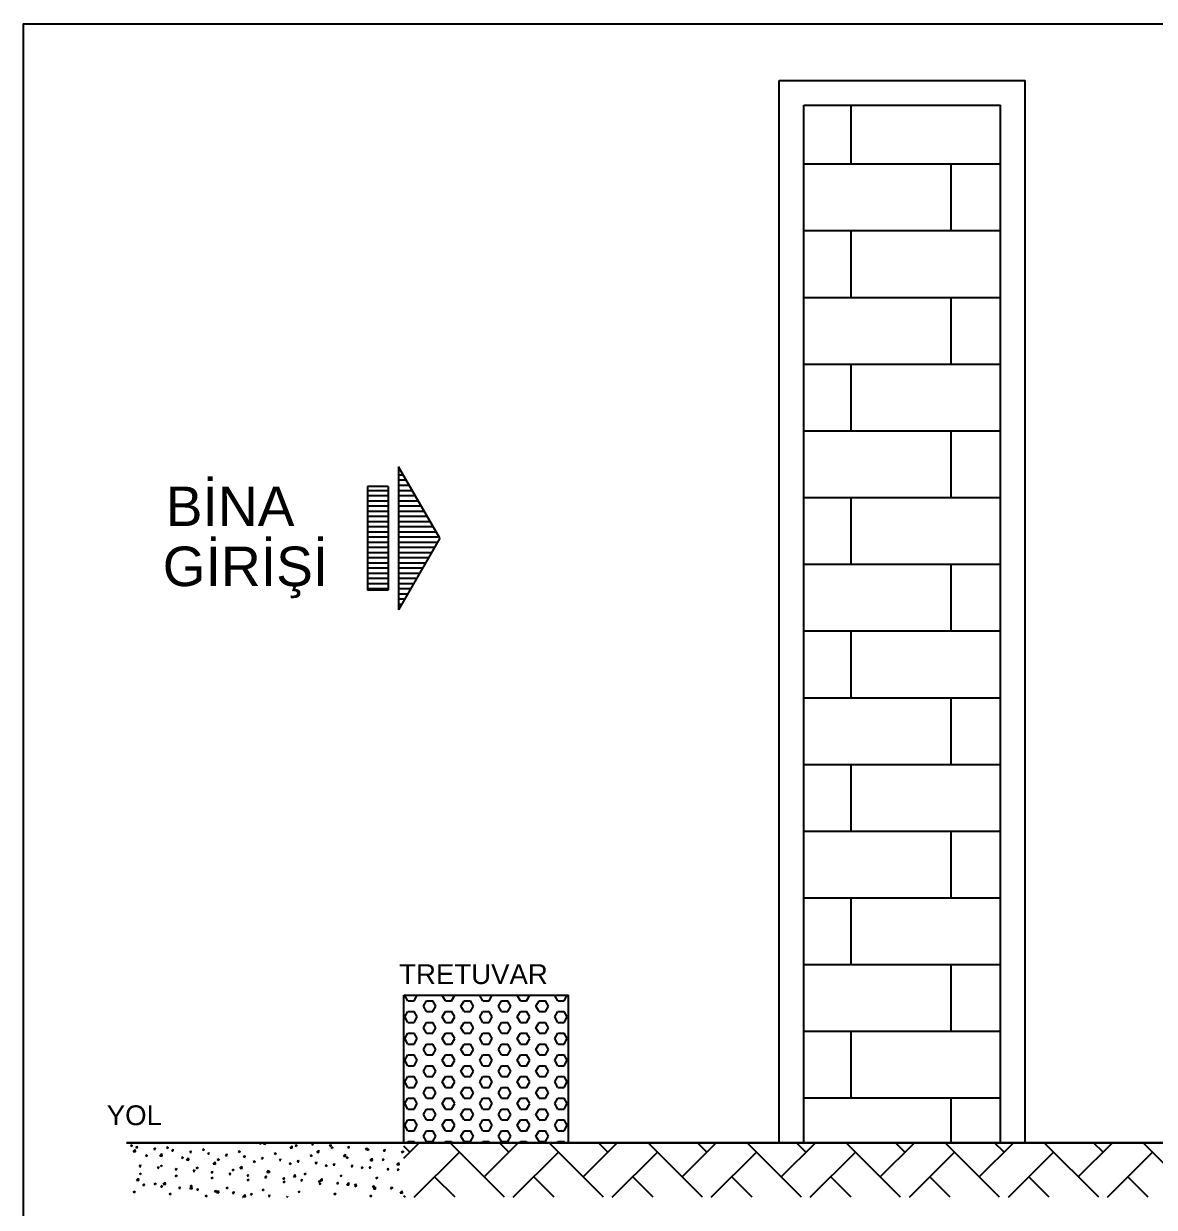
# Model space of a CAD drawing. Header units: centimetres. Extents: x 14449 to 53524, y -19051 to -10746.
# Drawn here: x 22043 to 22732, y -17305 to -16583 of the extents above; entities that cross this region are included whole.
import ezdxf

# ---------------------------------------------------------------- set-up
doc = ezdxf.new("R2010")
doc.units = ezdxf.units.CM
doc.layers.add('35YZ10M3', color=5, linetype='Continuous')
doc.styles.get("Standard").update_dxf_attribs({"font": 'arial.ttf'})

msp = doc.modelspace()

# ---------------------------------------------------------------- linework, layer by layer
at = {"color": 2, "lineweight": 25}
msp.add_lwpolyline([(22043.12, -17693.35), (22043.12, -16583.46), (23824.31, -16583.46), (23824.31, -17693.35)], close=True, dxfattribs=at)
at = {"color": 7, "linetype": 'Continuous', "lineweight": -3}
for points in [[(22503.55, -17265.23), (22503.55, -16618.14)], [(22503.55, -16618.14), (22653.55, -16618.14)], [(22653.55, -17265.23), (22653.55, -16618.14)], [(22518.55, -17265.23), (22518.55, -16633.14)], [(22518.55, -16633.14), (22638.55, -16633.14)], [(22547.35, -16668.91), (22547.35, -16633.14)], [(22638.55, -17265.23), (22638.55, -16633.14)], [(22518.55, -16668.91), (22638.55, -16668.91)], [(22608.31, -16709.55), (22608.31, -16668.91)], [(22518.55, -16709.55), (22638.55, -16709.55)], [(22547.35, -16750.2), (22547.35, -16709.55)], [(22518.55, -16750.2), (22638.55, -16750.2)], [(22608.31, -16790.84), (22608.31, -16750.2)], [(22518.55, -16790.84), (22638.55, -16790.84)], [(22547.35, -16831.49), (22547.35, -16790.84)], [(22518.55, -16831.49), (22638.55, -16831.49)], [(22608.31, -16872.13), (22608.31, -16831.49)], [(22272.65, -16855.36), (22271.49, -16855.36)], [(22274.47, -16858.51), (22271.49, -16858.51)], [(22276.29, -16861.66), (22271.49, -16861.66)], [(22278.11, -16864.81), (22271.49, -16864.81)], [(22265.19, -16867.96), (22252.59, -16867.96)], [(22265.19, -16871.11), (22252.59, -16871.11)], [(22279.93, -16867.96), (22271.49, -16867.96)], [(22281.75, -16871.11), (22271.49, -16871.11)], [(22518.55, -16872.13), (22638.55, -16872.13)], [(22547.35, -16912.78), (22547.35, -16872.13)], [(22265.19, -16874.26), (22252.59, -16874.26)], [(22265.19, -16877.41), (22252.59, -16877.41)], [(22265.19, -16880.56), (22252.59, -16880.56)], [(22283.57, -16874.26), (22271.49, -16874.26)], [(22285.38, -16877.41), (22271.49, -16877.41)], [(22287.2, -16880.56), (22271.49, -16880.56)], [(22265.19, -16883.71), (22252.59, -16883.71)], [(22265.19, -16886.86), (22252.59, -16886.86)], [(22289.02, -16883.71), (22271.49, -16883.71)], [(22290.84, -16886.86), (22271.49, -16886.86)], [(22265.19, -16890.01), (22252.59, -16890.01)], [(22265.19, -16893.16), (22252.59, -16893.16)], [(22292.66, -16890.01), (22271.49, -16890.01)], [(22294.48, -16893.16), (22271.49, -16893.16)], [(22265.19, -16896.31), (22252.59, -16896.31)], [(22265.19, -16899.46), (22252.59, -16899.46)], [(22296.3, -16896.31), (22271.49, -16896.31)], [(22295.26, -16899.46), (22271.49, -16899.46)], [(22265.19, -16902.61), (22252.59, -16902.61)], [(22265.19, -16905.76), (22252.59, -16905.76)], [(22265.19, -16908.91), (22252.59, -16908.91)], [(22293.44, -16902.61), (22271.49, -16902.61)], [(22291.62, -16905.76), (22271.49, -16905.76)], [(22289.8, -16908.91), (22271.49, -16908.91)], [(22265.19, -16912.06), (22252.59, -16912.06)], [(22265.19, -16915.21), (22252.59, -16915.21)], [(22287.98, -16912.06), (22271.49, -16912.06)], [(22286.17, -16915.21), (22271.49, -16915.21)], [(22518.55, -16912.78), (22638.55, -16912.78)], [(22608.31, -16953.42), (22608.31, -16912.78)], [(22265.19, -16918.36), (22252.59, -16918.36)], [(22265.19, -16921.51), (22252.59, -16921.51)], [(22284.35, -16918.36), (22271.49, -16918.36)], [(22282.53, -16921.51), (22271.49, -16921.51)], [(22265.19, -16924.66), (22252.59, -16924.66)], [(22265.19, -16927.81), (22252.59, -16927.81)], [(22280.71, -16924.66), (22271.49, -16924.66)], [(22278.89, -16927.81), (22271.49, -16927.81)], [(22277.07, -16930.96), (22271.49, -16930.96)], [(22275.25, -16934.11), (22271.49, -16934.11)], [(22273.43, -16937.26), (22271.49, -16937.26)], [(22271.62, -16940.41), (22271.49, -16940.41)], [(22518.55, -16953.42), (22638.55, -16953.42)], [(22547.35, -16994.07), (22547.35, -16953.42)], [(22518.55, -16994.07), (22638.55, -16994.07)], [(22608.31, -17034.71), (22608.31, -16994.07)], [(22518.55, -17034.71), (22638.55, -17034.71)], [(22547.35, -17075.36), (22547.35, -17034.71)], [(22518.55, -17075.36), (22638.55, -17075.36)], [(22608.31, -17116), (22608.31, -17075.36)], [(22518.55, -17116), (22638.55, -17116)], [(22547.35, -17156.65), (22547.35, -17116)], [(22518.55, -17156.65), (22638.55, -17156.65)], [(22608.31, -17197.29), (22608.31, -17156.65)], [(22274.88, -17265.23), (22274.88, -17175.23)], [(22274.88, -17175.23), (22375.15, -17175.23)], [(22275.34, -17175.4), (22275.44, -17175.23)], [(22277.25, -17178.7), (22275.34, -17175.41)], [(22281.06, -17178.7), (22282.96, -17175.4)], [(22282.96, -17175.41), (22282.86, -17175.23)], [(22298.2, -17175.4), (22298.3, -17175.23)], [(22300.11, -17178.7), (22298.2, -17175.41)], [(22303.92, -17178.7), (22305.82, -17175.4)], [(22305.82, -17175.41), (22305.72, -17175.23)], [(22321.06, -17175.4), (22321.16, -17175.23)], [(22322.97, -17178.7), (22321.06, -17175.41)], [(22326.78, -17178.7), (22328.68, -17175.4)], [(22328.68, -17175.41), (22328.58, -17175.23)], [(22343.92, -17175.4), (22344.02, -17175.23)], [(22345.83, -17178.7), (22343.92, -17175.41)], [(22349.64, -17178.7), (22351.54, -17175.4)], [(22351.54, -17175.41), (22351.44, -17175.23)], [(22366.78, -17175.4), (22366.88, -17175.23)], [(22368.69, -17178.7), (22366.78, -17175.41)], [(22372.5, -17178.7), (22374.4, -17175.4)], [(22374.4, -17175.41), (22374.3, -17175.23)], [(22375.15, -17265.23), (22375.15, -17175.23)], [(22277.25, -17178.7), (22281.06, -17178.7)], [(22286.77, -17182), (22288.68, -17178.7)], [(22288.68, -17185.3), (22286.77, -17182)], [(22288.68, -17178.7), (22292.49, -17178.7)], [(22294.39, -17182), (22292.49, -17178.7)], [(22292.49, -17185.3), (22294.39, -17182)], [(22300.11, -17178.7), (22303.92, -17178.7)], [(22309.63, -17182), (22311.54, -17178.7)], [(22311.54, -17185.3), (22309.63, -17182)], [(22311.54, -17178.7), (22315.35, -17178.7)], [(22317.25, -17182), (22315.35, -17178.7)], [(22315.35, -17185.3), (22317.25, -17182)], [(22322.97, -17178.7), (22326.78, -17178.7)], [(22332.49, -17182), (22334.4, -17178.7)], [(22334.4, -17185.3), (22332.49, -17182)], [(22334.4, -17178.7), (22338.21, -17178.7)], [(22340.11, -17182), (22338.21, -17178.7)], [(22338.21, -17185.3), (22340.11, -17182)], [(22345.83, -17178.7), (22349.64, -17178.7)], [(22355.35, -17182), (22357.26, -17178.7)], [(22357.26, -17185.3), (22355.35, -17182)], [(22357.26, -17178.7), (22361.07, -17178.7)], [(22362.97, -17182), (22361.07, -17178.7)], [(22361.07, -17185.3), (22362.97, -17182)], [(22368.69, -17178.7), (22372.5, -17178.7)], [(22275.34, -17188.6), (22277.25, -17185.3)], [(22277.25, -17191.9), (22275.34, -17188.6)], [(22277.25, -17185.3), (22281.06, -17185.3)], [(22282.96, -17188.6), (22281.06, -17185.3)], [(22281.06, -17191.9), (22282.96, -17188.6)], [(22288.68, -17185.3), (22292.49, -17185.3)], [(22298.2, -17188.6), (22300.11, -17185.3)], [(22300.11, -17191.9), (22298.2, -17188.6)], [(22300.11, -17185.3), (22303.92, -17185.3)], [(22305.82, -17188.6), (22303.92, -17185.3)], [(22303.92, -17191.9), (22305.82, -17188.6)], [(22311.54, -17185.3), (22315.35, -17185.3)], [(22321.06, -17188.6), (22322.97, -17185.3)], [(22322.97, -17191.9), (22321.06, -17188.6)], [(22322.97, -17185.3), (22326.78, -17185.3)], [(22328.68, -17188.6), (22326.78, -17185.3)], [(22326.78, -17191.9), (22328.68, -17188.6)], [(22334.4, -17185.3), (22338.21, -17185.3)], [(22343.92, -17188.6), (22345.83, -17185.3)], [(22345.83, -17191.9), (22343.92, -17188.6)], [(22345.83, -17185.3), (22349.64, -17185.3)], [(22351.54, -17188.6), (22349.64, -17185.3)], [(22349.64, -17191.9), (22351.54, -17188.6)], [(22357.26, -17185.3), (22361.07, -17185.3)], [(22366.78, -17188.6), (22368.69, -17185.3)], [(22368.69, -17191.9), (22366.78, -17188.6)], [(22368.69, -17185.3), (22372.5, -17185.3)], [(22374.4, -17188.6), (22372.5, -17185.3)], [(22372.5, -17191.9), (22374.4, -17188.6)], [(22277.25, -17191.9), (22281.06, -17191.9)], [(22286.77, -17195.2), (22288.68, -17191.9)], [(22288.68, -17198.5), (22286.77, -17195.2)], [(22288.68, -17191.9), (22292.49, -17191.9)], [(22294.39, -17195.2), (22292.49, -17191.9)], [(22292.49, -17198.5), (22294.39, -17195.2)], [(22300.11, -17191.9), (22303.92, -17191.9)], [(22309.63, -17195.2), (22311.54, -17191.9)], [(22311.54, -17198.5), (22309.63, -17195.2)], [(22311.54, -17191.9), (22315.35, -17191.9)], [(22317.25, -17195.2), (22315.35, -17191.9)], [(22315.35, -17198.5), (22317.25, -17195.2)], [(22322.97, -17191.9), (22326.78, -17191.9)], [(22332.49, -17195.2), (22334.4, -17191.9)], [(22334.4, -17198.5), (22332.49, -17195.2)], [(22334.4, -17191.9), (22338.21, -17191.9)], [(22340.11, -17195.2), (22338.21, -17191.9)], [(22338.21, -17198.5), (22340.11, -17195.2)], [(22345.83, -17191.9), (22349.64, -17191.9)], [(22355.35, -17195.2), (22357.26, -17191.9)], [(22357.26, -17198.5), (22355.35, -17195.2)], [(22357.26, -17191.9), (22361.07, -17191.9)], [(22362.97, -17195.2), (22361.07, -17191.9)], [(22361.07, -17198.5), (22362.97, -17195.2)], [(22368.69, -17191.9), (22372.5, -17191.9)], [(22518.55, -17197.29), (22638.55, -17197.29)], [(22547.35, -17237.94), (22547.35, -17197.29)], [(22275.34, -17201.8), (22277.25, -17198.5)], [(22277.25, -17205.1), (22275.34, -17201.8)], [(22277.25, -17198.5), (22281.06, -17198.5)], [(22277.25, -17205.1), (22281.06, -17205.1)], [(22282.96, -17201.8), (22281.06, -17198.5)], [(22281.06, -17205.1), (22282.96, -17201.8)], [(22286.77, -17208.4), (22288.68, -17205.1)], [(22288.68, -17198.5), (22292.49, -17198.5)], [(22288.68, -17205.1), (22292.49, -17205.1)], [(22294.39, -17208.4), (22292.49, -17205.1)], [(22298.2, -17201.8), (22300.11, -17198.5)], [(22300.11, -17205.1), (22298.2, -17201.8)], [(22300.11, -17198.5), (22303.92, -17198.5)], [(22300.11, -17205.1), (22303.92, -17205.1)], [(22305.82, -17201.8), (22303.92, -17198.5)], [(22303.92, -17205.1), (22305.82, -17201.8)], [(22309.63, -17208.4), (22311.54, -17205.1)], [(22311.54, -17198.5), (22315.35, -17198.5)], [(22311.54, -17205.1), (22315.35, -17205.1)], [(22317.25, -17208.4), (22315.35, -17205.1)], [(22321.06, -17201.8), (22322.97, -17198.5)], [(22322.97, -17205.1), (22321.06, -17201.8)], [(22322.97, -17198.5), (22326.78, -17198.5)], [(22322.97, -17205.1), (22326.78, -17205.1)], [(22328.68, -17201.8), (22326.78, -17198.5)], [(22326.78, -17205.1), (22328.68, -17201.8)], [(22332.49, -17208.4), (22334.4, -17205.1)], [(22334.4, -17198.5), (22338.21, -17198.5)], [(22334.4, -17205.1), (22338.21, -17205.1)], [(22340.11, -17208.4), (22338.21, -17205.1)], [(22343.92, -17201.8), (22345.83, -17198.5)], [(22345.83, -17205.1), (22343.92, -17201.8)], [(22345.83, -17198.5), (22349.64, -17198.5)], [(22345.83, -17205.1), (22349.64, -17205.1)], [(22351.54, -17201.8), (22349.64, -17198.5)], [(22349.64, -17205.1), (22351.54, -17201.8)], [(22355.35, -17208.4), (22357.26, -17205.1)], [(22357.26, -17198.5), (22361.07, -17198.5)], [(22357.26, -17205.1), (22361.07, -17205.1)], [(22362.97, -17208.4), (22361.07, -17205.1)], [(22366.78, -17201.8), (22368.69, -17198.5)], [(22368.69, -17205.1), (22366.78, -17201.8)], [(22368.69, -17198.5), (22372.5, -17198.5)], [(22368.69, -17205.1), (22372.5, -17205.1)], [(22374.4, -17201.8), (22372.5, -17198.5)], [(22372.5, -17205.1), (22374.4, -17201.8)], [(22275.34, -17215), (22277.25, -17211.7)], [(22277.25, -17211.7), (22281.06, -17211.7)], [(22282.96, -17215), (22281.06, -17211.7)], [(22288.68, -17211.7), (22286.77, -17208.4)], [(22288.68, -17211.7), (22292.49, -17211.7)], [(22292.49, -17211.7), (22294.39, -17208.4)], [(22298.2, -17215), (22300.11, -17211.7)], [(22300.11, -17211.7), (22303.92, -17211.7)], [(22305.82, -17215), (22303.92, -17211.7)], [(22311.54, -17211.7), (22309.63, -17208.4)], [(22311.54, -17211.7), (22315.35, -17211.7)], [(22315.35, -17211.7), (22317.25, -17208.4)], [(22321.06, -17215), (22322.97, -17211.7)], [(22322.97, -17211.7), (22326.78, -17211.7)], [(22328.68, -17215), (22326.78, -17211.7)], [(22334.4, -17211.7), (22332.49, -17208.4)], [(22334.4, -17211.7), (22338.21, -17211.7)], [(22338.21, -17211.7), (22340.11, -17208.4)], [(22343.92, -17215), (22345.83, -17211.7)], [(22345.83, -17211.7), (22349.64, -17211.7)], [(22351.54, -17215), (22349.64, -17211.7)], [(22357.26, -17211.7), (22355.35, -17208.4)], [(22357.26, -17211.7), (22361.07, -17211.7)], [(22361.07, -17211.7), (22362.97, -17208.4)], [(22366.78, -17215), (22368.69, -17211.7)], [(22368.69, -17211.7), (22372.5, -17211.7)], [(22374.4, -17215), (22372.5, -17211.7)], [(22277.25, -17218.3), (22275.34, -17215)], [(22277.25, -17218.3), (22281.06, -17218.3)], [(22281.06, -17218.3), (22282.96, -17215)], [(22286.77, -17221.6), (22288.68, -17218.3)], [(22288.68, -17218.3), (22292.49, -17218.3)], [(22294.39, -17221.6), (22292.49, -17218.3)], [(22300.11, -17218.3), (22298.2, -17215)], [(22300.11, -17218.3), (22303.92, -17218.3)], [(22303.92, -17218.3), (22305.82, -17215)], [(22309.63, -17221.6), (22311.54, -17218.3)], [(22311.54, -17218.3), (22315.35, -17218.3)], [(22317.25, -17221.6), (22315.35, -17218.3)], [(22322.97, -17218.3), (22321.06, -17215)], [(22322.97, -17218.3), (22326.78, -17218.3)], [(22326.78, -17218.3), (22328.68, -17215)], [(22332.49, -17221.6), (22334.4, -17218.3)], [(22334.4, -17218.3), (22338.21, -17218.3)], [(22340.11, -17221.6), (22338.21, -17218.3)], [(22345.83, -17218.3), (22343.92, -17215)], [(22345.83, -17218.3), (22349.64, -17218.3)], [(22349.64, -17218.3), (22351.54, -17215)], [(22355.35, -17221.6), (22357.26, -17218.3)], [(22357.26, -17218.3), (22361.07, -17218.3)], [(22362.97, -17221.6), (22361.07, -17218.3)], [(22368.69, -17218.3), (22366.78, -17215)], [(22368.69, -17218.3), (22372.5, -17218.3)], [(22372.5, -17218.3), (22374.4, -17215)], [(22275.34, -17228.2), (22277.25, -17224.9)], [(22277.25, -17224.9), (22281.06, -17224.9)], [(22282.96, -17228.2), (22281.06, -17224.9)], [(22288.68, -17224.9), (22286.77, -17221.6)], [(22288.68, -17224.9), (22292.49, -17224.9)], [(22292.49, -17224.9), (22294.39, -17221.6)], [(22298.2, -17228.2), (22300.11, -17224.9)], [(22300.11, -17224.9), (22303.92, -17224.9)], [(22305.82, -17228.2), (22303.92, -17224.9)], [(22311.54, -17224.9), (22309.63, -17221.6)], [(22311.54, -17224.9), (22315.35, -17224.9)], [(22315.35, -17224.9), (22317.25, -17221.6)], [(22321.06, -17228.2), (22322.97, -17224.9)], [(22322.97, -17224.9), (22326.78, -17224.9)], [(22328.68, -17228.2), (22326.78, -17224.9)], [(22334.4, -17224.9), (22332.49, -17221.6)], [(22334.4, -17224.9), (22338.21, -17224.9)], [(22338.21, -17224.9), (22340.11, -17221.6)], [(22343.92, -17228.2), (22345.83, -17224.9)], [(22345.83, -17224.9), (22349.64, -17224.9)], [(22351.54, -17228.2), (22349.64, -17224.9)], [(22357.26, -17224.9), (22355.35, -17221.6)], [(22357.26, -17224.9), (22361.07, -17224.9)], [(22361.07, -17224.9), (22362.97, -17221.6)], [(22366.78, -17228.2), (22368.69, -17224.9)], [(22368.69, -17224.9), (22372.5, -17224.9)], [(22374.4, -17228.2), (22372.5, -17224.9)], [(22277.25, -17231.5), (22275.34, -17228.2)], [(22277.25, -17231.5), (22281.06, -17231.5)], [(22281.06, -17231.5), (22282.96, -17228.2)], [(22286.77, -17234.8), (22288.68, -17231.5)], [(22288.68, -17231.5), (22292.49, -17231.5)], [(22294.39, -17234.8), (22292.49, -17231.5)], [(22300.11, -17231.5), (22298.2, -17228.2)], [(22300.11, -17231.5), (22303.92, -17231.5)], [(22303.92, -17231.5), (22305.82, -17228.2)], [(22309.63, -17234.8), (22311.54, -17231.5)], [(22311.54, -17231.5), (22315.35, -17231.5)], [(22317.25, -17234.8), (22315.35, -17231.5)], [(22322.97, -17231.5), (22321.06, -17228.2)], [(22322.97, -17231.5), (22326.78, -17231.5)], [(22326.78, -17231.5), (22328.68, -17228.2)], [(22332.49, -17234.8), (22334.4, -17231.5)], [(22334.4, -17231.5), (22338.21, -17231.5)], [(22340.11, -17234.8), (22338.21, -17231.5)], [(22345.83, -17231.5), (22343.92, -17228.2)], [(22345.83, -17231.5), (22349.64, -17231.5)], [(22349.64, -17231.5), (22351.54, -17228.2)], [(22355.35, -17234.8), (22357.26, -17231.5)], [(22357.26, -17231.5), (22361.07, -17231.5)], [(22362.97, -17234.8), (22361.07, -17231.5)], [(22368.69, -17231.5), (22366.78, -17228.2)], [(22368.69, -17231.5), (22372.5, -17231.5)], [(22372.5, -17231.5), (22374.4, -17228.2)], [(22275.34, -17241.4), (22277.25, -17238.1)], [(22277.25, -17238.1), (22281.06, -17238.1)], [(22282.96, -17241.4), (22281.06, -17238.1)], [(22288.68, -17238.1), (22286.77, -17234.8)], [(22288.68, -17238.1), (22292.49, -17238.1)], [(22292.49, -17238.1), (22294.39, -17234.8)], [(22298.2, -17241.4), (22300.11, -17238.1)], [(22300.11, -17238.1), (22303.92, -17238.1)], [(22305.82, -17241.4), (22303.92, -17238.1)], [(22311.54, -17238.1), (22309.63, -17234.8)], [(22311.54, -17238.1), (22315.35, -17238.1)], [(22315.35, -17238.1), (22317.25, -17234.8)], [(22321.06, -17241.4), (22322.97, -17238.1)], [(22322.97, -17238.1), (22326.78, -17238.1)], [(22328.68, -17241.4), (22326.78, -17238.1)], [(22334.4, -17238.1), (22332.49, -17234.8)], [(22334.4, -17238.1), (22338.21, -17238.1)], [(22338.21, -17238.1), (22340.11, -17234.8)], [(22343.92, -17241.4), (22345.83, -17238.1)], [(22345.83, -17238.1), (22349.64, -17238.1)], [(22351.54, -17241.4), (22349.64, -17238.1)], [(22357.26, -17238.1), (22355.35, -17234.8)], [(22357.26, -17238.1), (22361.07, -17238.1)], [(22361.07, -17238.1), (22362.97, -17234.8)], [(22366.78, -17241.4), (22368.69, -17238.1)], [(22368.69, -17238.1), (22372.5, -17238.1)], [(22374.4, -17241.4), (22372.5, -17238.1)], [(22518.55, -17237.94), (22638.55, -17237.94)], [(22608.31, -17265.23), (22608.31, -17237.94)], [(22277.25, -17244.7), (22275.34, -17241.4)], [(22277.25, -17244.7), (22281.06, -17244.7)], [(22281.06, -17244.7), (22282.96, -17241.4)], [(22286.77, -17247.99), (22288.68, -17244.7)], [(22288.68, -17251.29), (22286.77, -17248)], [(22288.68, -17244.7), (22292.49, -17244.7)], [(22294.39, -17248), (22292.49, -17244.7)], [(22292.49, -17251.29), (22294.39, -17247.99)], [(22300.11, -17244.7), (22298.2, -17241.4)], [(22300.11, -17244.7), (22303.92, -17244.7)], [(22303.92, -17244.7), (22305.82, -17241.4)], [(22309.63, -17247.99), (22311.54, -17244.7)], [(22311.54, -17251.29), (22309.63, -17248)], [(22311.54, -17244.7), (22315.35, -17244.7)], [(22317.25, -17248), (22315.35, -17244.7)], [(22315.35, -17251.29), (22317.25, -17247.99)], [(22322.97, -17244.7), (22321.06, -17241.4)], [(22322.97, -17244.7), (22326.78, -17244.7)], [(22326.78, -17244.7), (22328.68, -17241.4)], [(22332.49, -17247.99), (22334.4, -17244.7)], [(22334.4, -17251.29), (22332.49, -17248)], [(22334.4, -17244.7), (22338.21, -17244.7)], [(22340.11, -17248), (22338.21, -17244.7)], [(22338.21, -17251.29), (22340.11, -17247.99)], [(22345.83, -17244.7), (22343.92, -17241.4)], [(22345.83, -17244.7), (22349.64, -17244.7)], [(22349.64, -17244.7), (22351.54, -17241.4)], [(22355.35, -17247.99), (22357.26, -17244.7)], [(22357.26, -17251.29), (22355.35, -17248)], [(22357.26, -17244.7), (22361.07, -17244.7)], [(22362.97, -17248), (22361.07, -17244.7)], [(22361.07, -17251.29), (22362.97, -17247.99)], [(22368.69, -17244.7), (22366.78, -17241.4)], [(22368.69, -17244.7), (22372.5, -17244.7)], [(22372.5, -17244.7), (22374.4, -17241.4)], [(22275.34, -17254.59), (22277.25, -17251.29)], [(22277.25, -17257.89), (22275.34, -17254.59)], [(22277.25, -17251.29), (22281.06, -17251.29)], [(22282.96, -17254.59), (22281.06, -17251.29)], [(22281.06, -17257.89), (22282.96, -17254.59)], [(22288.68, -17251.29), (22292.49, -17251.29)], [(22298.2, -17254.59), (22300.11, -17251.29)], [(22300.11, -17257.89), (22298.2, -17254.59)], [(22300.11, -17251.29), (22303.92, -17251.29)], [(22305.82, -17254.59), (22303.92, -17251.29)], [(22303.92, -17257.89), (22305.82, -17254.59)], [(22311.54, -17251.29), (22315.35, -17251.29)], [(22321.06, -17254.59), (22322.97, -17251.29)], [(22322.97, -17257.89), (22321.06, -17254.59)], [(22322.97, -17251.29), (22326.78, -17251.29)], [(22328.68, -17254.59), (22326.78, -17251.29)], [(22326.78, -17257.89), (22328.68, -17254.59)], [(22334.4, -17251.29), (22338.21, -17251.29)], [(22343.92, -17254.59), (22345.83, -17251.29)], [(22345.83, -17257.89), (22343.92, -17254.59)], [(22345.83, -17251.29), (22349.64, -17251.29)], [(22351.54, -17254.59), (22349.64, -17251.29)], [(22349.64, -17257.89), (22351.54, -17254.59)], [(22357.26, -17251.29), (22361.07, -17251.29)], [(22366.78, -17254.59), (22368.69, -17251.29)], [(22368.69, -17257.89), (22366.78, -17254.59)], [(22368.69, -17251.29), (22372.5, -17251.29)], [(22374.4, -17254.59), (22372.5, -17251.29)], [(22372.5, -17257.89), (22374.4, -17254.59)], [(22277.25, -17257.89), (22281.06, -17257.89)], [(22286.77, -17261.19), (22288.68, -17257.89)], [(22288.68, -17264.49), (22286.77, -17261.19)], [(22288.68, -17257.89), (22292.49, -17257.89)], [(22294.39, -17261.19), (22292.49, -17257.89)], [(22292.49, -17264.49), (22294.39, -17261.19)], [(22300.11, -17257.89), (22303.92, -17257.89)], [(22309.63, -17261.19), (22311.54, -17257.89)], [(22311.54, -17264.49), (22309.63, -17261.19)], [(22311.54, -17257.89), (22315.35, -17257.89)], [(22317.25, -17261.19), (22315.35, -17257.89)], [(22315.35, -17264.49), (22317.25, -17261.19)], [(22322.97, -17257.89), (22326.78, -17257.89)], [(22332.49, -17261.19), (22334.4, -17257.89)], [(22334.4, -17264.49), (22332.49, -17261.19)], [(22334.4, -17257.89), (22338.21, -17257.89)], [(22340.11, -17261.19), (22338.21, -17257.89)], [(22338.21, -17264.49), (22340.11, -17261.19)], [(22345.83, -17257.89), (22349.64, -17257.89)], [(22355.35, -17261.19), (22357.26, -17257.89)], [(22357.26, -17264.49), (22355.35, -17261.19)], [(22357.26, -17257.89), (22361.07, -17257.89)], [(22362.97, -17261.19), (22361.07, -17257.89)], [(22361.07, -17264.49), (22362.97, -17261.19)], [(22368.69, -17257.89), (22372.5, -17257.89)], [(22854.01, -17265.23), (22105.85, -17265.23)], [(22105.85, -17265.23), (22840.21, -17265.23)], [(22108.25, -17266.91), (22109.32, -17266.5)], [(22108.25, -17266.91), (22109.01, -17267.42)], [(22109.01, -17267.42), (22109.32, -17266.5)], [(22109.91, -17270.58), (22111.09, -17269.34)], [(22111.26, -17270.79), (22111.09, -17269.34)], [(22111.54, -17268.14), (22112.45, -17268.22)], [(22111.55, -17268.14), (22112.28, -17267.27)], [(22112.46, -17268.24), (22112.28, -17267.28)], [(22122.47, -17269.1), (22123.38, -17269.18)], [(22122.48, -17269.1), (22123.21, -17268.22)], [(22123.39, -17269.19), (22123.21, -17268.24)], [(22130.15, -17268.13), (22131.22, -17267.72)], [(22130.15, -17268.13), (22130.91, -17268.64)], [(22130.91, -17268.64), (22131.22, -17267.72)], [(22133.4, -17270.06), (22134.32, -17270.14)], [(22133.41, -17270.06), (22134.14, -17269.18)], [(22134.32, -17270.15), (22134.14, -17269.19)], [(22144.34, -17271.01), (22145.07, -17270.14)], [(22145.25, -17271.11), (22145.07, -17270.15)], [(22152.05, -17269.35), (22153.12, -17268.94)], [(22152.05, -17269.35), (22152.81, -17269.86)], [(22152.81, -17269.86), (22153.12, -17268.94)], [(22173.95, -17270.57), (22175.02, -17270.16)], [(22174.71, -17271.08), (22175.02, -17270.16)], [(22186.76, -17265.65), (22187.83, -17265.24)], [(22186.76, -17265.65), (22187.52, -17266.16)], [(22187.52, -17266.16), (22187.83, -17265.24)], [(22189.21, -17265.82), (22189.77, -17265.23)], [(22189.21, -17265.83), (22190.57, -17266.04)], [(22190.57, -17266.03), (22190.47, -17265.23)], [(22205.47, -17268.34), (22206.66, -17267.11)], [(22205.48, -17268.35), (22206.83, -17268.56)], [(22206.83, -17268.55), (22206.66, -17267.11)], [(22207.81, -17265.29), (22207.86, -17265.23)], [(22207.81, -17265.29), (22208.72, -17265.37)], [(22208.66, -17266.87), (22209.73, -17266.46)], [(22208.66, -17266.87), (22209.42, -17267.39)], [(22208.72, -17265.38), (22208.7, -17265.23)], [(22209.42, -17267.38), (22209.73, -17266.46)], [(22218.74, -17266.24), (22219.48, -17265.37)], [(22218.74, -17266.24), (22219.65, -17266.32)], [(22219.65, -17266.34), (22219.48, -17265.38)], [(22221.74, -17270.86), (22222.93, -17269.63)], [(22223.09, -17271.08), (22222.93, -17269.63)], [(22229.67, -17267.2), (22230.41, -17266.32)], [(22229.67, -17267.2), (22230.58, -17267.28)], [(22230.58, -17267.29), (22230.41, -17266.34)], [(22230.56, -17268.09), (22231.63, -17267.68)], [(22230.56, -17268.09), (22231.32, -17268.61)], [(22231.32, -17268.6), (22231.63, -17267.68)], [(22240.6, -17268.16), (22241.51, -17268.24)], [(22240.61, -17268.16), (22241.34, -17267.28)], [(22241.52, -17268.25), (22241.34, -17267.3)], [(22251.53, -17269.11), (22252.44, -17269.19)], [(22251.54, -17269.11), (22252.27, -17268.24)], [(22252.45, -17269.21), (22252.27, -17268.25)], [(22252.46, -17269.31), (22253.53, -17268.9)], [(22252.46, -17269.31), (22253.22, -17269.83)], [(22253.22, -17269.83), (22253.53, -17268.9)], [(22262.46, -17270.07), (22263.37, -17270.15)], [(22262.47, -17270.07), (22263.2, -17269.19)], [(22263.38, -17270.16), (22263.2, -17269.21)], [(22273.4, -17271.03), (22274.13, -17270.15)], [(22274.31, -17271.12), (22274.13, -17270.16)], [(22274.88, -17274.57), (22284.22, -17265.23)], [(22278.51, -17270.94), (22274.88, -17267.31)], [(22276.82, -17265.23), (22277.25, -17264.49)], [(22277.25, -17264.49), (22281.06, -17264.49)], [(22281.49, -17265.23), (22281.06, -17264.49)], [(22288.68, -17264.49), (22292.49, -17264.49)], [(22299.68, -17265.23), (22300.11, -17264.49)], [(22300.11, -17264.49), (22303.92, -17264.49)], [(22336.21, -17298.46), (22302.98, -17265.23)], [(22304.35, -17265.23), (22303.92, -17264.49)], [(22311.54, -17264.49), (22315.35, -17264.49)], [(22322.54, -17265.23), (22322.97, -17264.49)], [(22322.97, -17264.49), (22326.78, -17264.49)], [(22323.77, -17286.02), (22344.56, -17265.23)], [(22327.21, -17265.23), (22326.78, -17264.49)], [(22338.86, -17270.94), (22333.15, -17265.23)], [(22334.4, -17264.49), (22338.21, -17264.49)], [(22345.4, -17265.23), (22345.83, -17264.49)], [(22345.83, -17264.49), (22349.64, -17264.49)], [(22350.07, -17265.23), (22349.64, -17264.49)], [(22357.26, -17264.49), (22361.07, -17264.49)], [(22396.56, -17298.46), (22363.33, -17265.23)], [(22368.26, -17265.23), (22368.69, -17264.49)], [(22368.69, -17264.49), (22372.5, -17264.49)], [(22372.93, -17265.23), (22372.5, -17264.49)], [(22384.12, -17286.02), (22404.91, -17265.23)], [(22399.21, -17270.94), (22393.5, -17265.23)], [(22456.9, -17298.46), (22423.68, -17265.23)], [(22444.47, -17286.02), (22465.26, -17265.23)], [(22459.55, -17270.94), (22453.85, -17265.23)], [(22517.25, -17298.46), (22484.02, -17265.23)], [(22504.81, -17286.02), (22525.61, -17265.23)], [(22519.9, -17270.94), (22514.2, -17265.23)], [(22577.6, -17298.46), (22544.37, -17265.23)], [(22565.16, -17286.02), (22585.95, -17265.23)], [(22580.25, -17270.94), (22574.54, -17265.23)], [(22637.95, -17298.46), (22604.72, -17265.23)], [(22625.51, -17286.02), (22646.3, -17265.23)], [(22640.6, -17270.94), (22634.89, -17265.23)], [(22698.29, -17298.46), (22665.06, -17265.23)], [(22685.86, -17286.02), (22706.65, -17265.23)], [(22700.94, -17270.94), (22695.24, -17265.23)], [(22758.64, -17298.46), (22725.41, -17265.23)], [(22109.91, -17270.58), (22111.26, -17270.79)], [(22117.34, -17273.04), (22118.1, -17273.55)], [(22117.35, -17273.04), (22118.41, -17272.63)], [(22118.1, -17273.55), (22118.41, -17272.63)], [(22126.17, -17273.1), (22127.36, -17271.86)], [(22126.17, -17273.1), (22127.53, -17273.31)], [(22127.53, -17273.31), (22127.36, -17271.86)], [(22139.25, -17274.26), (22140.31, -17273.85)], [(22139.25, -17274.26), (22140, -17274.77)], [(22140.01, -17274.77), (22140.31, -17273.85)], [(22142.44, -17275.62), (22143.62, -17274.38)], [(22142.44, -17275.63), (22143.79, -17275.84)], [(22143.79, -17275.83), (22143.62, -17274.39)], [(22144.34, -17271.01), (22145.25, -17271.09)], [(22155.27, -17271.97), (22156.01, -17271.09)], [(22155.27, -17271.97), (22156.18, -17272.05)], [(22156.18, -17272.06), (22156.01, -17271.11)], [(22158.7, -17278.14), (22159.89, -17276.91)], [(22160.06, -17278.35), (22159.89, -17276.91)], [(22161.15, -17275.48), (22162.22, -17275.07)], [(22161.15, -17275.48), (22161.91, -17276)], [(22161.91, -17275.99), (22162.22, -17275.07)], [(22166.2, -17272.93), (22166.94, -17272.05)], [(22166.2, -17272.93), (22167.11, -17273.01)], [(22167.11, -17273.02), (22166.94, -17272.06)], [(22173.95, -17270.57), (22174.71, -17271.08)], [(22177.13, -17273.88), (22177.87, -17273.01)], [(22177.13, -17273.88), (22178.04, -17273.96)], [(22178.04, -17273.98), (22177.87, -17273.02)], [(22183.05, -17276.7), (22184.12, -17276.29)], [(22183.05, -17276.7), (22183.81, -17277.22)], [(22183.81, -17277.22), (22184.12, -17276.29)], [(22188.06, -17274.84), (22188.8, -17273.96)], [(22188.06, -17274.84), (22188.97, -17274.92)], [(22188.98, -17274.93), (22188.8, -17273.98)], [(22195.86, -17271.79), (22196.92, -17271.38)], [(22195.86, -17271.79), (22196.61, -17272.3)], [(22196.61, -17272.3), (22196.92, -17271.38)], [(22198.99, -17275.8), (22199.9, -17275.87)], [(22199, -17275.79), (22199.73, -17274.92)], [(22199.91, -17275.89), (22199.73, -17274.93)], [(22209.92, -17276.75), (22210.83, -17276.83)], [(22209.93, -17276.75), (22210.66, -17275.88)], [(22210.84, -17276.84), (22210.66, -17275.89)], [(22217.76, -17273.01), (22218.82, -17272.6)], [(22217.76, -17273.01), (22218.52, -17273.52)], [(22218.52, -17273.52), (22218.82, -17272.6)], [(22220.86, -17277.71), (22221.59, -17276.83)], [(22221.77, -17277.8), (22221.59, -17276.85)], [(22221.74, -17270.87), (22223.1, -17271.08)], [(22238, -17273.39), (22239.19, -17272.15)], [(22238.01, -17273.39), (22239.36, -17273.6)], [(22239.36, -17273.6), (22239.19, -17272.15)], [(22239.66, -17274.23), (22240.73, -17273.82)], [(22239.66, -17274.23), (22240.42, -17274.74)], [(22240.42, -17274.74), (22240.73, -17273.82)], [(22254.27, -17275.91), (22255.46, -17274.67)], [(22254.27, -17275.92), (22255.63, -17276.13)], [(22255.62, -17276.12), (22255.46, -17274.67)], [(22261.56, -17275.45), (22262.63, -17275.04)], [(22261.56, -17275.45), (22262.32, -17275.96)], [(22262.32, -17275.96), (22262.63, -17275.04)], [(22270.53, -17278.43), (22271.72, -17277.2)], [(22271.89, -17278.64), (22271.72, -17277.2)], [(22273.39, -17271.03), (22274.3, -17271.11)], [(22274.37, -17270.53), (22274.88, -17270.34)], [(22274.37, -17270.54), (22274.88, -17270.88)], [(22281.16, -17298.46), (22308.69, -17270.94)], [(22341.51, -17298.46), (22369.03, -17270.94)], [(22401.86, -17298.46), (22429.38, -17270.94)], [(22462.2, -17298.46), (22489.73, -17270.94)], [(22522.55, -17298.46), (22550.08, -17270.94)], [(22582.9, -17298.46), (22610.42, -17270.94)], [(22643.25, -17298.46), (22670.77, -17270.94)], [(22703.59, -17298.46), (22731.12, -17270.94)], [(22113.64, -17284.09), (22114.7, -17283.68)], [(22113.64, -17284.09), (22114.39, -17284.61)], [(22113.66, -17279.61), (22114.4, -17278.73)], [(22113.66, -17279.61), (22114.57, -17279.69)], [(22114.57, -17279.7), (22114.4, -17278.75)], [(22114.4, -17284.6), (22114.7, -17283.68)], [(22124.59, -17280.56), (22125.33, -17279.69)], [(22124.59, -17280.56), (22125.5, -17280.64)], [(22125.5, -17280.66), (22125.33, -17279.7)], [(22126.44, -17279.18), (22127.51, -17278.77)], [(22126.44, -17279.18), (22127.2, -17279.69)], [(22127.2, -17279.69), (22127.51, -17278.77)], [(22135.52, -17281.52), (22136.26, -17280.64)], [(22135.52, -17281.52), (22136.43, -17281.6)], [(22136.43, -17281.61), (22136.26, -17280.66)], [(22146.45, -17282.48), (22147.19, -17281.6)], [(22146.45, -17282.48), (22147.36, -17282.56)], [(22147.37, -17282.57), (22147.19, -17281.61)], [(22148.34, -17280.4), (22149.41, -17279.99)], [(22148.34, -17280.4), (22149.1, -17280.91)], [(22149.1, -17280.91), (22149.41, -17279.99)], [(22157.38, -17283.43), (22158.29, -17283.51)], [(22157.39, -17283.43), (22158.12, -17282.56)], [(22158.3, -17283.53), (22158.12, -17282.57)], [(22158.7, -17278.15), (22160.06, -17278.36)], [(22168.31, -17284.39), (22169.22, -17284.47)], [(22168.32, -17284.39), (22169.05, -17283.51)], [(22169.23, -17284.48), (22169.05, -17283.53)], [(22170.25, -17281.62), (22171.31, -17281.21)], [(22170.25, -17281.62), (22171, -17282.13)], [(22171, -17282.13), (22171.31, -17281.21)], [(22174.96, -17280.67), (22176.15, -17279.43)], [(22174.97, -17280.67), (22176.32, -17280.88)], [(22176.32, -17280.88), (22176.15, -17279.43)], [(22179.25, -17285.35), (22179.98, -17284.47)], [(22180.16, -17285.44), (22179.98, -17284.48)], [(22191.23, -17283.19), (22192.42, -17281.95)], [(22191.23, -17283.19), (22192.59, -17283.4)], [(22192.15, -17282.84), (22193.21, -17282.43)], [(22192.15, -17282.84), (22192.91, -17283.35)], [(22192.59, -17283.4), (22192.42, -17281.95)], [(22192.91, -17283.35), (22193.21, -17282.43)], [(22204.95, -17277.92), (22206.02, -17277.51)], [(22204.95, -17277.93), (22205.71, -17278.44)], [(22205.71, -17278.44), (22206.02, -17277.51)], [(22207.49, -17285.71), (22208.68, -17284.47)], [(22208.85, -17285.92), (22208.68, -17284.48)], [(22214.05, -17284.06), (22215.12, -17283.65)], [(22214.05, -17284.06), (22214.81, -17284.57)], [(22214.81, -17284.57), (22215.12, -17283.65)], [(22220.85, -17277.71), (22221.76, -17277.79)], [(22226.85, -17279.14), (22227.92, -17278.73)], [(22226.85, -17279.15), (22227.61, -17279.66)], [(22227.61, -17279.66), (22227.92, -17278.74)], [(22231.78, -17278.66), (22232.7, -17278.74)], [(22231.79, -17278.66), (22232.52, -17277.79)], [(22232.7, -17278.76), (22232.52, -17277.8)], [(22242.72, -17279.62), (22243.45, -17278.74)], [(22242.72, -17279.62), (22243.63, -17279.7)], [(22243.63, -17279.71), (22243.45, -17278.76)], [(22248.76, -17280.36), (22249.82, -17279.96)], [(22248.76, -17280.37), (22249.51, -17280.88)], [(22249.51, -17280.88), (22249.82, -17279.96)], [(22253.65, -17280.58), (22254.39, -17279.7)], [(22253.65, -17280.58), (22254.56, -17280.66)], [(22254.56, -17280.67), (22254.39, -17279.72)], [(22264.58, -17281.53), (22265.32, -17280.66)], [(22264.58, -17281.53), (22265.49, -17281.61)], [(22265.49, -17281.63), (22265.32, -17280.67)], [(22270.53, -17278.44), (22271.89, -17278.65)], [(22270.66, -17281.59), (22271.73, -17281.18)], [(22270.66, -17281.59), (22271.42, -17282.1)], [(22271.42, -17282.1), (22271.73, -17281.18)], [(22111.93, -17287.94), (22113.11, -17286.71)], [(22111.93, -17287.95), (22113.28, -17288.16)], [(22113.28, -17288.16), (22113.11, -17286.71)], [(22115.77, -17291.07), (22116.68, -17291.15)], [(22115.78, -17291.07), (22116.51, -17290.2)], [(22116.69, -17291.16), (22116.51, -17290.21)], [(22122.73, -17290.23), (22123.8, -17289.82)], [(22122.73, -17290.23), (22123.49, -17290.74)], [(22123.49, -17290.74), (22123.8, -17289.82)], [(22126.71, -17292.03), (22127.44, -17291.15)], [(22127.62, -17292.12), (22127.44, -17291.16)], [(22128.19, -17290.47), (22129.38, -17289.23)], [(22128.19, -17290.47), (22129.55, -17290.68)], [(22129.55, -17290.68), (22129.38, -17289.23)], [(22135.54, -17285.31), (22136.61, -17284.9)], [(22135.54, -17285.31), (22136.3, -17285.83)], [(22136.3, -17285.83), (22136.61, -17284.9)], [(22144.46, -17292.99), (22145.64, -17291.75)], [(22144.64, -17291.45), (22145.7, -17291.04)], [(22144.64, -17291.45), (22145.39, -17291.96)], [(22145.39, -17291.96), (22145.7, -17291.04)], [(22145.81, -17293.2), (22145.64, -17291.75)], [(22157.44, -17286.53), (22158.51, -17286.12)], [(22157.44, -17286.54), (22158.2, -17287.05)], [(22158.2, -17287.05), (22158.51, -17286.12)], [(22179.24, -17285.35), (22180.15, -17285.43)], [(22179.34, -17287.75), (22180.41, -17287.35)], [(22179.34, -17287.76), (22180.1, -17288.27)], [(22180.1, -17288.27), (22180.41, -17287.35)], [(22190.17, -17286.3), (22191.09, -17286.38)], [(22190.18, -17286.3), (22190.91, -17285.43)], [(22191.09, -17286.4), (22190.91, -17285.44)], [(22201.11, -17287.26), (22201.84, -17286.38)], [(22201.11, -17287.26), (22202.02, -17287.34)], [(22201.24, -17288.98), (22202.31, -17288.57)], [(22201.24, -17288.98), (22202, -17289.49)], [(22202.02, -17287.35), (22201.84, -17286.4)], [(22202, -17289.49), (22202.31, -17288.57)], [(22207.5, -17285.72), (22208.85, -17285.93)], [(22212.04, -17288.21), (22212.78, -17287.34)], [(22212.04, -17288.21), (22212.95, -17288.29)], [(22212.95, -17288.31), (22212.78, -17287.35)], [(22222.97, -17289.17), (22223.71, -17288.3)], [(22222.97, -17289.17), (22223.88, -17289.25)], [(22223.15, -17290.2), (22224.21, -17289.79)], [(22223.15, -17290.2), (22223.9, -17290.71)], [(22223.88, -17289.26), (22223.71, -17288.31)], [(22223.76, -17288.23), (22224.95, -17287)], [(22223.76, -17288.24), (22225.12, -17288.45)], [(22223.9, -17290.71), (22224.21, -17289.79)], [(22225.12, -17288.45), (22224.95, -17287)], [(22233.9, -17290.13), (22234.64, -17289.25)], [(22233.9, -17290.13), (22234.81, -17290.21)], [(22234.81, -17290.22), (22234.64, -17289.27)], [(22235.95, -17285.28), (22237.02, -17284.87)], [(22235.95, -17285.28), (22236.71, -17285.79)], [(22236.71, -17285.79), (22237.02, -17284.87)], [(22240.02, -17290.76), (22241.21, -17289.52)], [(22240.03, -17290.76), (22241.38, -17290.97)], [(22241.38, -17290.97), (22241.21, -17289.52)], [(22244.83, -17291.08), (22245.57, -17290.21)], [(22244.83, -17291.08), (22245.74, -17291.16)], [(22245.05, -17291.42), (22246.12, -17291.01)], [(22245.05, -17291.42), (22245.81, -17291.93)], [(22245.74, -17291.18), (22245.57, -17290.22)], [(22245.81, -17291.93), (22246.12, -17291.01)], [(22255.77, -17292.04), (22256.5, -17291.16)], [(22256.68, -17292.13), (22256.5, -17291.18)], [(22257.85, -17286.5), (22258.92, -17286.09)], [(22257.85, -17286.5), (22258.61, -17287.01)], [(22258.61, -17287.01), (22258.92, -17286.09)], [(22306.04, -17298.46), (22293.6, -17286.02)], [(22366.38, -17298.46), (22353.95, -17286.02)], [(22426.73, -17298.46), (22414.29, -17286.02)], [(22487.08, -17298.46), (22474.64, -17286.02)], [(22547.42, -17298.46), (22534.99, -17286.02)], [(22607.77, -17298.46), (22595.34, -17286.02)], [(22668.12, -17298.46), (22655.68, -17286.02)], [(22728.47, -17298.46), (22716.03, -17286.02)], [(22109.93, -17295.14), (22111, -17294.73)], [(22109.93, -17295.15), (22110.69, -17295.66)], [(22110.69, -17295.66), (22111, -17294.74)], [(22126.7, -17292.03), (22127.61, -17292.11)], [(22131.83, -17296.36), (22132.9, -17295.96)], [(22131.83, -17296.37), (22132.59, -17296.88)], [(22132.59, -17296.88), (22132.9, -17295.96)], [(22137.63, -17292.98), (22138.54, -17293.06)], [(22137.64, -17292.98), (22138.37, -17292.11)], [(22138.55, -17293.08), (22138.37, -17292.12)], [(22144.46, -17292.99), (22145.81, -17293.2)], [(22148.57, -17293.94), (22149.3, -17293.06)], [(22148.57, -17293.94), (22149.48, -17294.02)], [(22149.48, -17294.03), (22149.3, -17293.08)], [(22153.73, -17297.59), (22154.8, -17297.18)], [(22153.73, -17297.59), (22154.49, -17298.1)], [(22154.49, -17298.1), (22154.8, -17297.18)], [(22159.5, -17294.9), (22160.23, -17294.02)], [(22159.5, -17294.9), (22160.41, -17294.98)], [(22160.41, -17294.99), (22160.23, -17294.03)], [(22160.72, -17295.51), (22161.91, -17294.27)], [(22160.72, -17295.52), (22162.08, -17295.73)], [(22162.08, -17295.72), (22161.91, -17294.28)], [(22166.54, -17292.67), (22167.6, -17292.26)], [(22166.54, -17292.67), (22167.3, -17293.18)], [(22167.3, -17293.18), (22167.6, -17292.26)], [(22170.43, -17295.85), (22171.17, -17294.98)], [(22170.43, -17295.85), (22171.34, -17295.93)], [(22171.34, -17295.95), (22171.17, -17294.99)], [(22176.53, -17298.46), (22176.7, -17298.4)], [(22176.68, -17298.46), (22176.7, -17298.4)], [(22176.99, -17298.03), (22178.17, -17296.8)], [(22176.99, -17298.04), (22178.34, -17298.25)], [(22178.34, -17298.25), (22178.17, -17296.8)], [(22181.36, -17296.81), (22182.1, -17295.93)], [(22181.36, -17296.81), (22182.27, -17296.89)], [(22182.27, -17296.9), (22182.1, -17295.95)], [(22188.44, -17293.89), (22189.51, -17293.48)], [(22188.44, -17293.89), (22189.2, -17294.4)], [(22189.2, -17294.4), (22189.51, -17293.48)], [(22192.29, -17297.77), (22193.03, -17296.89)], [(22192.29, -17297.77), (22193.2, -17297.85)], [(22193.2, -17297.86), (22193.03, -17296.9)], [(22203.44, -17298.46), (22203.96, -17297.85)], [(22204.07, -17298.46), (22203.96, -17297.86)], [(22210.34, -17295.11), (22211.41, -17294.7)], [(22210.34, -17295.11), (22211.1, -17295.62)], [(22211.1, -17295.62), (22211.41, -17294.7)], [(22232.24, -17296.33), (22233.31, -17295.92)], [(22232.24, -17296.33), (22233, -17296.84)], [(22233, -17296.84), (22233.31, -17295.92)], [(22254.14, -17297.55), (22254.9, -17298.06)], [(22254.15, -17297.55), (22255.21, -17297.14)], [(22254.9, -17298.06), (22255.21, -17297.14)], [(22255.76, -17292.04), (22256.67, -17292.12)], [(22256.29, -17293.28), (22257.48, -17292.04)], [(22256.29, -17293.28), (22257.65, -17293.49)], [(22257.64, -17293.49), (22257.48, -17292.04)], [(22266.69, -17293), (22267.6, -17293.08)], [(22266.7, -17293), (22267.43, -17292.12)], [(22266.95, -17292.64), (22268.02, -17292.23)], [(22266.95, -17292.64), (22267.71, -17293.15)], [(22267.61, -17293.09), (22267.43, -17292.13)], [(22267.71, -17293.15), (22268.02, -17292.23)], [(22272.55, -17295.8), (22273.74, -17294.56)], [(22272.56, -17295.81), (22273.91, -17296.02)], [(22273.91, -17296.01), (22273.74, -17294.57)], [(22275.86, -17298.46), (22274.88, -17297.48)]]:
    msp.add_lwpolyline(points, dxfattribs=at)
at = {"layer": '35YZ10M3', "color": 7, "linetype": 'Continuous', "lineweight": -3}
for points in [[(22296.69, -16896.99), (22271.49, -16853.34)], [(22271.49, -16853.34), (22271.49, -16940.64)], [(22252.59, -16865.49), (22252.59, -16928.49)], [(22265.19, -16865.49), (22252.59, -16865.49)], [(22265.19, -16865.49), (22265.19, -16928.49)], [(22296.69, -16896.99), (22271.49, -16940.64)], [(22265.19, -16928.49), (22252.59, -16928.49)]]:
    msp.add_lwpolyline(points, dxfattribs=at)

# ---------------------------------------------------------------- texts
at = {"color": 3, "linetype": 'Continuous', "lineweight": -3}
for s, height, p in [('BİNA ', 24.071, (22129.69, -16889.5)), ('GİRİŞİ', 24.071, (22127.86, -16926.09)), ('TRETUVAR', 12.036, (22271.96, -17168.52)), ('YOL', 12.036, (22093.74, -17254.48))]:
    msp.add_text(s, height=height, dxfattribs=at).set_placement(p)

doc.saveas('drawing.dxf')
